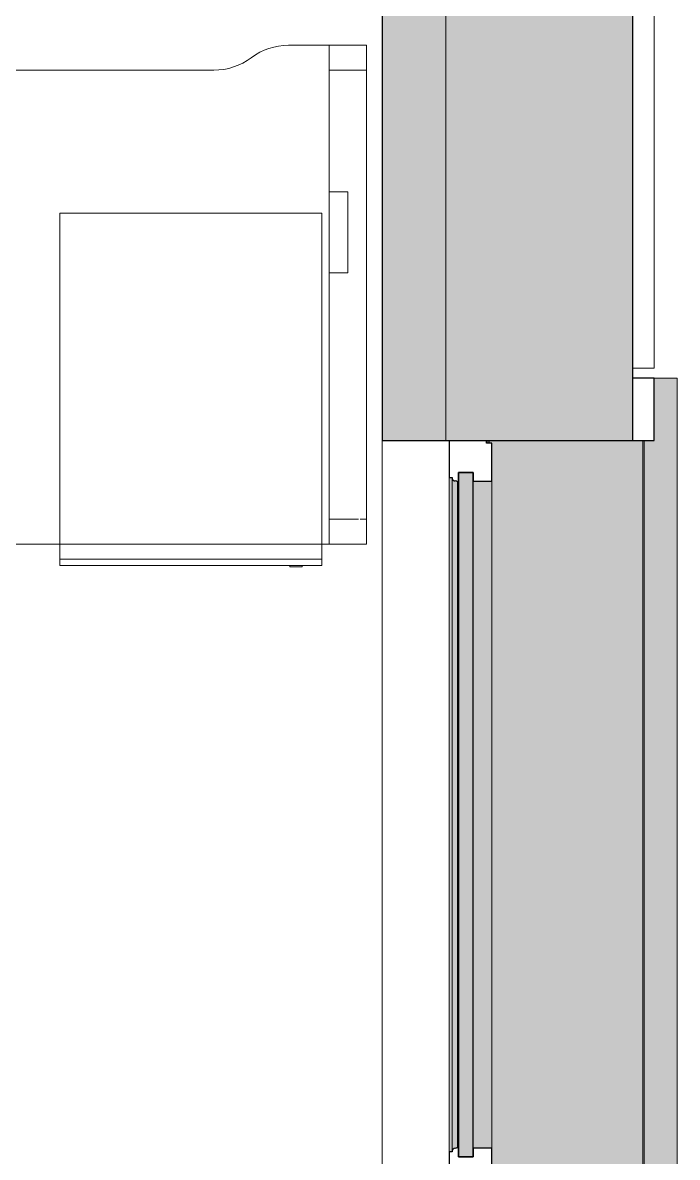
# Model space of a CAD drawing. Header units: millimetres. Extents: x 155927 to 295199, y -4084 to 97293.
# Drawn here: x 230163 to 231212, y 24300 to 26120 of the extents above; entities that cross this region are included whole.
import ezdxf

# ---------------------------------------------------------------- set-up
doc = ezdxf.new("R2010")
doc.units = ezdxf.units.MM
doc.header["$MEASUREMENT"] = 0
for name, color, linetype, lineweight in [('A-GLAZ', 7, 'CONTINUOUS', 9), ('A-GLAZ-CURT', 7, 'CONTINUOUS', 9), ('A-GLAZ-CWMG', 7, 'CONTINUOUS', 9), ('A-WALL', 7, 'CONTINUOUS', 9), ('A-WALL-PATT', 7, 'CONTINUOUS', 9), ('I-FURN', 8, 'CONTINUOUS', 9), ('I-WALL', 7, 'CONTINUOUS', 9)]:
    doc.layers.add(name, color=color, linetype=linetype, lineweight=lineweight)

msp = doc.modelspace()

# ---------------------------------------------------------------- hatches: boundary and pattern name
at = {"layer": 'A-GLAZ'}
h = msp.add_hatch(color=256, dxfattribs=at)
h.paths.add_polyline_path([(231211.8, 16190.6), (231211.8, 18843.6), (230914.8, 18843.6), (230914.8, 17490.6), (230910.2, 17490.6), (230910.2, 17486.3), (230914.8, 17486.3), (230914.8, 16294.9), (230910.2, 16294.9), (230910.2, 16290.6), (231174.8, 16290.6), (231174.8, 16190.6)], flags=0)
h.paths.add_polyline_path([(230914.8, 18943.6), (231211.8, 18943.6), (231211.8, 21496.6), (230914.8, 21496.6), (230914.8, 20143.6), (230910.2, 20143.6), (230910.2, 20139.3), (230914.8, 20139.3), (230914.8, 18947.9), (230910.2, 18947.9), (230910.2, 18943.6)], flags=0)
h.paths.add_polyline_path([(231211.8, 21596.6), (231211.8, 24149.6), (230914.8, 24149.6), (230914.8, 22796.6), (230910.2, 22796.6), (230910.2, 22792.3), (230914.8, 22792.3), (230914.8, 21600.9), (230910.2, 21600.9), (230910.2, 21596.6), (230978.5, 21596.6)], flags=0)
h.paths.add_polyline_path([(230910.2, 24249.6), (231211.8, 24249.6), (231211.8, 25549.6), (231174.8, 25549.6), (231174.8, 25449.6), (230910.2, 25449.6), (230910.2, 25445.3), (230914.8, 25445.3), (230914.8, 24253.9), (230910.2, 24253.9)], flags=0)
h = msp.add_hatch(color=256, dxfattribs=at)
h.paths.add_polyline_path([(230908.1, 16290.6), (230910.2, 16290.6), (230910.2, 16294.9), (230908.1, 16294.9)], flags=0)
h.paths.add_polyline_path([(230908.1, 17486.3), (230910.2, 17486.3), (230910.2, 17490.6), (230908.1, 17490.6)], flags=0)
h.paths.add_polyline_path([(230908.1, 18943.6), (230910.2, 18943.6), (230910.2, 18947.9), (230908.1, 18947.9)], flags=0)
h.paths.add_polyline_path([(230910.2, 20139.3), (230910.2, 20143.6), (230908.1, 20143.6), (230908.1, 20139.3)], flags=0)
h.paths.add_polyline_path([(230910.2, 21596.6), (230910.2, 21600.9), (230908.1, 21600.9), (230908.1, 21596.6)], flags=0)
h.paths.add_polyline_path([(230910.2, 22792.3), (230910.2, 22796.6), (230908.1, 22796.6), (230908.1, 22792.3)], flags=0)
h.paths.add_polyline_path([(230908.1, 24249.6), (230910.2, 24249.6), (230910.2, 24253.9), (230908.1, 24253.9)], flags=0)
h.paths.add_polyline_path([(230908.1, 25445.3), (230910.2, 25445.3), (230910.2, 25449.6), (230908.1, 25449.6)], flags=0)
for points in [[(230851, 24308.8), (230851, 25390.4), (230846, 25390.4), (230846, 24308.8), (230850.4, 24308.8)], [(230851, 24310.4), (230853.3, 24313.7), (230855.9, 24315), (230855.9, 25384.6), (230852.2, 25386.4), (230851, 25386.6), (230851, 24312.6)], [(230855.9, 24314.6), (230859.8, 24316), (230859.8, 25383.2), (230855.9, 25384.4), (230855.9, 24314.8)], [(230861, 24300.8), (230884.9, 24300.8), (230884.9, 25398.4), (230861, 25398.4), (230861, 24463.7)], [(230884.9, 24314.8), (230914.8, 24314.8), (230914.8, 25384.4), (230884.9, 25384.4), (230884.9, 24463.7)], [(230859.8, 24316), (230861, 24316), (230859.8, 24463.7)]]:
    msp.add_hatch(color=256, dxfattribs=at).paths.add_polyline_path(points, flags=0)
at = {"layer": 'A-WALL-PATT'}
h = msp.add_hatch(color=256, dxfattribs=at)
h.paths.add_polyline_path([(230840.8, 9267.6), (231140.8, 9267.6), (231140.8, 13645.6), (230840.8, 13645.6), (230840.8, 9369.6)], flags=0)
h.paths.add_polyline_path([(231136.4, 14969.6), (231140.8, 14969.6), (231140.8, 16290.6), (230840.8, 16290.6), (230840.8, 14969.6), (230978.5, 14969.6)], flags=0)
h.paths.add_polyline_path([(230978.5, 25449.6), (231140.8, 25449.6), (231140.8, 26790.6), (230840.8, 26790.6), (230840.8, 25449.6)], flags=0)
h.paths.add_polyline_path([(230840.8, 28449.6), (231140.8, 28449.6), (231140.8, 34347.6), (230840.8, 34347.6), (230840.8, 28590.8)], flags=0)
msp.add_hatch(color=256, dxfattribs=at).paths.add_polyline_path([(230738.8, 25449.6), (230840.8, 25449.6), (230840.8, 26709.4), (230738.8, 26709.4), (230738.8, 25549.8)], flags=0)

# ---------------------------------------------------------------- linework, layer by layer
at = {"layer": 'A-GLAZ', "lineweight": 30}
for p, q in [((231174.8, 25549.6), (231140.8, 25549.6)), ((231174.8, 25449.6), (231174.8, 25549.6)), ((230846, 25449.6), (230846, 25390.4)), ((230905.9, 25445.3), (230905.9, 25449.6)), ((230914.8, 25445.3), (230905.9, 25445.3)), ((230914.8, 25384.4), (230914.8, 25445.3)), ((231140.8, 25449.6), (231174.8, 25449.6)), ((230846, 25390.4), (230851, 25390.4)), ((230851, 25390.4), (230851, 25388.9)), ((230859.8, 25383.2), (230861, 25383.2)), ((230884.9, 25398.4), (230861, 25398.4)), ((230861, 25398.4), (230861, 24300.8)), ((230861, 25383.2), (230861, 25398.4)), ((230861, 25398.4), (230884.9, 25398.4)), ((230884.9, 24300.8), (230884.9, 25398.4)), ((230884.9, 25398.4), (230884.9, 25384.4)), ((230884.9, 25384.4), (230914.8, 25384.4)), ((230851, 24308.8), (230846, 24308.8)), ((230846, 24308.8), (230846, 24249.6)), ((230851, 24310.4), (230851, 24308.8)), ((230861, 24316), (230859.8, 24316)), ((230861, 24300.8), (230861, 24316)), ((230914.8, 24314.8), (230884.9, 24314.8)), ((230884.9, 24314.8), (230884.9, 24300.8)), ((230914.8, 24253.9), (230914.8, 24314.8)), ((230861, 24300.8), (230884.9, 24300.8)), ((230884.9, 24300.8), (230861, 24300.8))]:
    msp.add_line(p, q, dxfattribs=at)
at = {"layer": 'A-GLAZ'}
for p, q in [((231174.8, 25549.6), (231211.8, 25549.6)), ((231211.8, 24249.6), (231211.8, 25549.6)), ((230908.1, 25445.3), (230908.1, 25449.6)), ((230910.2, 25445.3), (230910.2, 25449.6)), ((230846, 25390.4), (230846, 24308.8)), ((230851, 25388.9), (230851, 25390.4)), ((230851, 24310.4), (230851, 25388.9)), ((230859.8, 24316), (230859.8, 25383.2)), ((230914.8, 24314.8), (230914.8, 25384.4)), ((230851, 24308.8), (230851, 24310.4))]:
    msp.add_line(p, q, dxfattribs=at)
at = {"layer": 'A-GLAZ', "lineweight": 30}
for centre, radius, start, end in [((230856.2, 25390), 5.36, 191.9524, 266.5739), ((230855.4, 25377.2), 7.4, 53.4261, 86.5739), ((230856.2, 24309.3), 5.36, 93.4261, 168.0476), ((230855.4, 24322), 7.4, 273.4261, 306.5739)]:
    msp.add_arc(centre, radius, start, end, dxfattribs=at)
at = {"layer": 'A-GLAZ'}
for points, knots in [([(230851, 25388.9), (230851.1, 25388.4), (230851.3, 25387.7), (230851.8, 25386.9), (230852.1, 25386.6), (230852.2, 25386.4)], [0, 0, 0, 0, 0.2, 0.3, 0.4, 0.4, 0.4, 0.4]), ([(230853.3, 25385.5), (230853.5, 25385.4), (230853.9, 25385.1), (230854.7, 25384.8), (230855.4, 25384.7), (230855.9, 25384.6)], [0.6, 0.6, 0.6, 0.6, 0.7, 0.8, 1, 1, 1, 1]), ([(230852.2, 24312.8), (230852.1, 24312.7), (230851.8, 24312.3), (230851.3, 24311.5), (230851.1, 24310.8), (230851, 24310.4)], [-0.4, -0.4, -0.4, -0.4, -0.3, -0.2, 0, 0, 0, 0]), ([(230855.9, 24314.6), (230855.4, 24314.6), (230854.7, 24314.4), (230853.9, 24314.1), (230853.5, 24313.9), (230853.3, 24313.7)], [-1, -1, -1, -1, -0.8, -0.7, -0.6, -0.6, -0.6, -0.6])]:
    msp.add_open_spline(points, degree=3, knots=knots, dxfattribs=at)
for points in [[(230858.6, 25383.9), (230859.1, 25383.7), (230859.5, 25383.5), (230859.8, 25383.2)], [(230859.8, 24316), (230859.5, 24315.8), (230859.1, 24315.5), (230858.6, 24315.3)]]:
    msp.add_open_spline(points, degree=3, dxfattribs=at)
at = {"layer": 'A-GLAZ-CURT', "lineweight": 20}
for p, q in [((231140.8, 26674.6), (231140.8, 25565.6)), ((231174.8, 25565.6), (231174.8, 26674.6)), ((231140.8, 25565.6), (231174.8, 25565.6))]:
    msp.add_line(p, q, dxfattribs=at)
at = {"layer": 'A-GLAZ-CWMG'}
for p, q in [((231156.8, 25182.6), (231156.8, 25449.6)), ((231158.8, 25449.6), (231158.8, 25182.6)), ((231156.8, 24807.6), (231156.8, 25182.6)), ((231158.8, 25182.6), (231158.8, 24807.6)), ((231156.8, 24249.6), (231156.8, 24807.6)), ((231158.8, 24807.6), (231158.8, 24249.6))]:
    msp.add_line(p, q, dxfattribs=at)
at = {"layer": 'A-WALL', "lineweight": 30}
for p, q in [((231140.8, 25449.6), (231140.8, 26790.6)), ((230840.8, 25449.6), (231140.8, 25449.6))]:
    msp.add_line(p, q, dxfattribs=at)
at = {"layer": 'A-WALL'}
msp.add_line((230840.8, 26709.4), (230840.8, 25449.6), dxfattribs=at)
at = {"layer": 'I-FURN'}
for p, q in [((230714, 26083.4), (230589, 26083.4)), ((230589, 26083.4), (230714, 26083.4)), ((230654, 25848.4), (230654, 26083.4)), ((230654, 26083.4), (230654, 26043.4)), ((230654, 26083.4), (230714, 26083.4)), ((230654, 26083.4), (230714, 26083.4)), ((230714, 26083.4), (230714, 25283.4)), ((230714, 26043.4), (230714, 26083.4)), ((230714, 25283.4), (230714, 26083.4)), ((230714, 26083.4), (230714, 25283.4)), ((230469, 26043.4), (229636.7, 26043.4)), ((229636.7, 26043.4), (230469, 26043.4)), ((230654, 26043.4), (230654, 25323.4)), ((230654, 26043.4), (230714, 26043.4)), ((230654, 26043.4), (230714, 26043.4)), ((230714, 25323.4), (230714, 26043.4)), ((230654, 25718.4), (230654, 25848.4)), ((230654, 25848.4), (230684, 25848.4)), ((230654, 25848.4), (230684, 25848.4)), ((230684, 25848.4), (230684, 25718.4)), ((230684, 25718.4), (230684, 25848.4)), ((230222.4, 25814.1), (230222.4, 25283.4)), ((230642.4, 25814.1), (230222.4, 25814.1)), ((230642.4, 25283.4), (230642.4, 25814.1)), ((230654, 25283.4), (230654, 25718.4)), ((230684, 25718.4), (230654, 25718.4)), ((230654, 25718.4), (230684, 25718.4)), ((230654, 25323.4), (230654, 25283.4)), ((230654, 25323.4), (230701.1, 25323.4)), ((230654, 25323.4), (230701.1, 25323.4)), ((230703.4, 25323.4), (230714, 25323.4)), ((230703.4, 25323.4), (230714, 25323.4)), ((230714, 25283.4), (230714, 25323.4)), ((229114, 25283.4), (230714, 25283.4)), ((230714, 25283.4), (229114, 25283.4)), ((230222.4, 25283.4), (230222.4, 25259.1)), ((230642.4, 25259.1), (230642.4, 25283.4)), ((230714, 25283.4), (230654, 25283.4)), ((230654, 25283.4), (230714, 25283.4)), ((230642.4, 25259.1), (230222.4, 25259.1)), ((230222.4, 25259.1), (230222.4, 25249.1)), ((230222.4, 25259.1), (230642.4, 25259.1)), ((230642.4, 25249.1), (230642.4, 25259.1)), ((230222.4, 25249.1), (230642.4, 25249.1)), ((230590.8, 25249.1), (230590.8, 25247.1)), ((230590.8, 25247.1), (230610.8, 25247.1)), ((230610.8, 25247.1), (230590.8, 25247.1)), ((230610.8, 25247.1), (230610.8, 25249.1))]:
    msp.add_line(p, q, dxfattribs=at)
for centre, start, end in [((230589, 25983.4), 90, 126.8699), ((230589, 25983.4), 90, 126.8699), ((230469, 26143.4), 270, 306.8699), ((230469, 26143.4), 270, 306.8699)]:
    msp.add_arc(centre, 100, start, end, dxfattribs=at)
at = {"layer": 'I-WALL', "lineweight": 30}
for p, q in [((230738.8, 26709.4), (230738.8, 25449.6)), ((230738.8, 25449.6), (230840.8, 25449.6))]:
    msp.add_line(p, q, dxfattribs=at)
at = {"layer": 'I-WALL'}
for p, q in [((230840.8, 25449.6), (230840.8, 26709.4)), ((230738.8, 24249.6), (230738.8, 25449.6))]:
    msp.add_line(p, q, dxfattribs=at)

doc.saveas('drawing.dxf')
